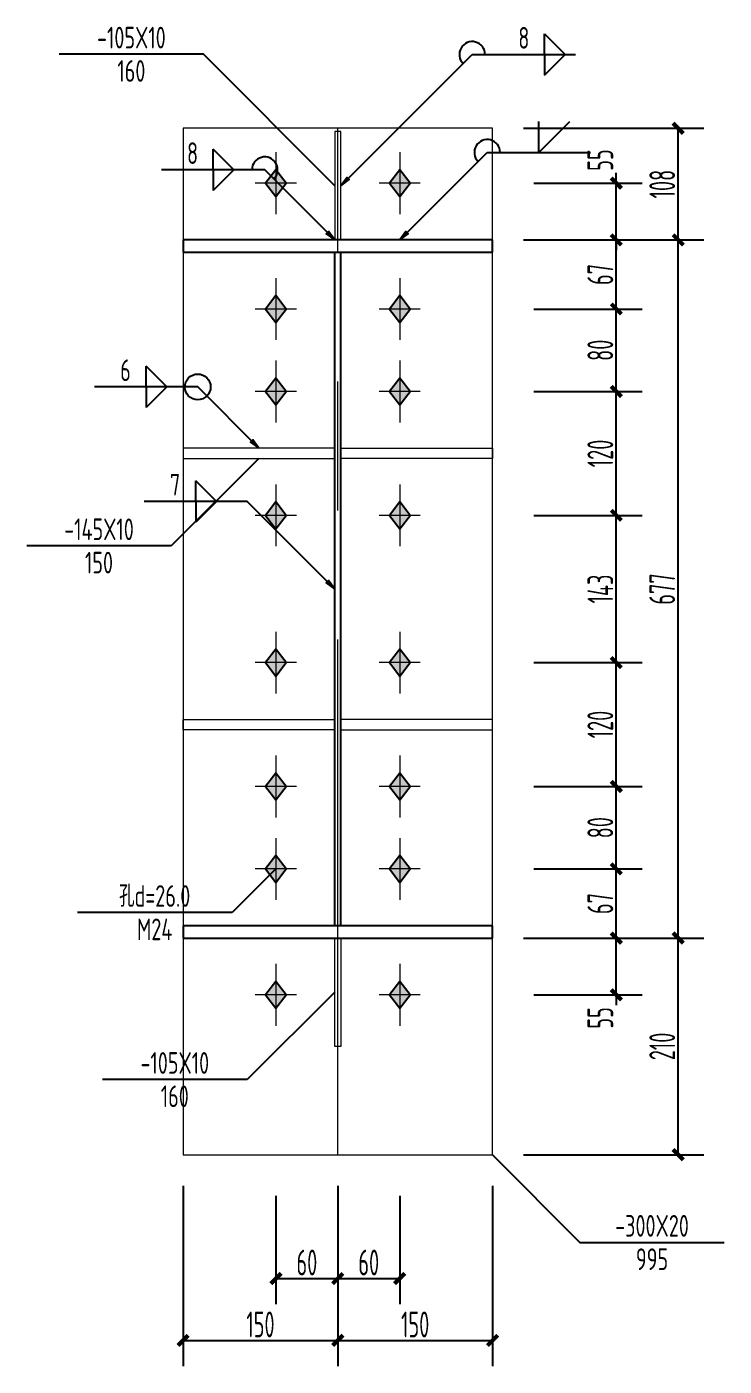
# Model space of a CAD drawing. Extents: x 447413 to 2975780, y -1432727 to 1301644.
# Drawn here: x 2287615 to 2294376, y -1248818 to -1235834 of the extents above; entities that cross this region are included whole.
import ezdxf
from ezdxf.enums import TextEntityAlignment as Align

# ---------------------------------------------------------------- set-up
doc = ezdxf.new("R2010")
doc.units = 0
doc.header["$LTSCALE"] = 1000
doc.header["$MEASUREMENT"] = 0
doc.linetypes.add('线型6', pattern=[8.75, 5, -1.25, 1.25, -1.25])
for name, color, linetype in [('10', 7, 'Continuous'), ('尺寸标注', 253, 'Continuous'), ('焊缝标注', 253, 'Continuous'), ('螺栓孔标注', 253, 'Continuous'), ('钢板标注', 253, 'Continuous')]:
    doc.layers.add(name, color=color, linetype=linetype)
doc.layers.add('20', color=2, linetype='Continuous', lineweight=18)
doc.styles.add('PkpmHz', font='Pkpmeng', dxfattribs={"width": 0.6, "bigfont": 'hztxt'})
doc.dimstyles.new('Pkpm_1.00', dxfattribs={"dimtxt": 250, "dimasz": 100, "dimexe": 250, "dimexo": 0.0625, "dimgap": 30, "dimtad": 1, "dimdec": 0, "dimrnd": 5, "dimzin": 0, "dimdsep": 46, "dimtxsty": 'PkpmHz', "dimblk1": 'ARCHTICK', "dimblk2": 'ARCHTICK', "dimsah": 1, "dimcen": 0.09, "dimadec": 0, "dimazin": 0, "dimtfac": 1, "dimtdec": 0, "dimtmove": 2, "dimatfit": 1, "dimfxl": 0, "dimtolj": 1, "dimtzin": 0, "dimarcsym": 0})

# ---------------------------------------------------------------- blocks, each defined once
blk = doc.blocks.new('_ArchTick')
at = {"color": 0, "linetype": 'ByBlock', "const_width": 0.4}
blk.add_lwpolyline([(-0.5, -0.5), (0.5, 0.5)], dxfattribs=at)
blk = doc.blocks.new('*D851')
at = {"layer": 'Defpoints', "color": 0, "linetype": 'Continuous', "transparency": 16777216}
for p in [(2292130, -1237350), (2293330, -1237350), (2292130, -1237900)]:
    blk.add_point(p, dxfattribs=at)
at = {"layer": '尺寸标注', "color": 0, "linetype": 'Continuous', "lineweight": -2, "transparency": 16777216}
for p, q in [((2292530, -1237350), (2293580, -1237350)), ((2293330, -1237350), (2293330, -1237250)), ((2293330, -1237900), (2293330, -1237350)), ((2292530, -1237900), (2293580, -1237900)), ((2293330, -1237900), (2293330, -1238000))]:
    blk.add_line(p, q, dxfattribs=at)
at = {"layer": '尺寸标注', "color": 0, "linetype": 'Continuous', "lineweight": -2, "transparency": 16777216, "xscale": 100, "yscale": 100, "zscale": 100}
for p, rotation in [((2293330, -1237350), 270), ((2293330, -1237900), 90)]:
    blk.add_blockref('_ArchTick', p, dxfattribs=dict(at, rotation=rotation))
at = {"layer": '尺寸标注', "color": 0, "linetype": 'Continuous', "transparency": 16777216, "insert": (2293175, -1237126), "char_height": 250, "attachment_point": 5, "rotation": 90, "style": 'PkpmHz'}
blk.add_mtext('\\A1;55', dxfattribs=at)
blk = doc.blocks.new('*D852')
at = {"layer": 'Defpoints', "color": 0, "linetype": 'Continuous', "transparency": 16777216}
for p in [(2292130, -1237900), (2293330, -1237900), (2292130, -1238570)]:
    blk.add_point(p, dxfattribs=at)
at = {"layer": '尺寸标注', "color": 0, "linetype": 'Continuous', "lineweight": -2, "transparency": 16777216}
for p, q in [((2292530, -1237900), (2293580, -1237900)), ((2293330, -1238570), (2293330, -1237900)), ((2292530, -1238570), (2293580, -1238570))]:
    blk.add_line(p, q, dxfattribs=at)
at = {"layer": '尺寸标注', "color": 0, "linetype": 'Continuous', "lineweight": -2, "transparency": 16777216, "xscale": 100, "yscale": 100, "zscale": 100}
for p, rotation in [((2293330, -1237900), 90), ((2293330, -1238570), 270)]:
    blk.add_blockref('_ArchTick', p, dxfattribs=dict(at, rotation=rotation))
at = {"layer": '尺寸标注', "color": 0, "linetype": 'Continuous', "transparency": 16777216, "insert": (2293175, -1238235), "char_height": 250, "attachment_point": 5, "rotation": 90, "style": 'PkpmHz'}
blk.add_mtext('\\A1;67', dxfattribs=at)
blk = doc.blocks.new('*D853')
at = {"layer": 'Defpoints', "color": 0, "linetype": 'Continuous', "transparency": 16777216}
for p in [(2292130, -1239370), (2293330, -1239370), (2292130, -1240570)]:
    blk.add_point(p, dxfattribs=at)
at = {"layer": '尺寸标注', "color": 0, "linetype": 'Continuous', "lineweight": -2, "transparency": 16777216}
for p, q in [((2292530, -1239370), (2293580, -1239370)), ((2293330, -1240570), (2293330, -1239370)), ((2292530, -1240570), (2293580, -1240570))]:
    blk.add_line(p, q, dxfattribs=at)
at = {"layer": '尺寸标注', "color": 0, "linetype": 'Continuous', "lineweight": -2, "transparency": 16777216, "xscale": 100, "yscale": 100, "zscale": 100}
for p, rotation in [((2293330, -1239370), 90), ((2293330, -1240570), 270)]:
    blk.add_blockref('_ArchTick', p, dxfattribs=dict(at, rotation=rotation))
at = {"layer": '尺寸标注', "color": 0, "linetype": 'Continuous', "transparency": 16777216, "insert": (2293175, -1239970), "char_height": 250, "attachment_point": 5, "rotation": 90, "style": 'PkpmHz'}
blk.add_mtext('\\A1;120', dxfattribs=at)
blk = doc.blocks.new('*D854')
at = {"layer": 'Defpoints', "color": 0, "linetype": 'Continuous', "transparency": 16777216}
for p in [(2292130, -1238570), (2293330, -1238570), (2292130, -1239370)]:
    blk.add_point(p, dxfattribs=at)
at = {"layer": '尺寸标注', "color": 0, "linetype": 'Continuous', "lineweight": -2, "transparency": 16777216}
for p, q in [((2292530, -1238570), (2293580, -1238570)), ((2293330, -1239370), (2293330, -1238570)), ((2292530, -1239370), (2293580, -1239370))]:
    blk.add_line(p, q, dxfattribs=at)
at = {"layer": '尺寸标注', "color": 0, "linetype": 'Continuous', "lineweight": -2, "transparency": 16777216, "xscale": 100, "yscale": 100, "zscale": 100}
for p, rotation in [((2293330, -1238570), 90), ((2293330, -1239370), 270)]:
    blk.add_blockref('_ArchTick', p, dxfattribs=dict(at, rotation=rotation))
at = {"layer": '尺寸标注', "color": 0, "linetype": 'Continuous', "transparency": 16777216, "insert": (2293175, -1238970), "char_height": 250, "attachment_point": 5, "rotation": 90, "style": 'PkpmHz'}
blk.add_mtext('\\A1;80', dxfattribs=at)
blk = doc.blocks.new('*D855')
at = {"layer": 'Defpoints', "color": 0, "linetype": 'Continuous', "transparency": 16777216}
for p in [(2292130, -1244668), (2293330, -1244668), (2292130, -1245218)]:
    blk.add_point(p, dxfattribs=at)
at = {"layer": '尺寸标注', "color": 0, "linetype": 'Continuous', "lineweight": -2, "transparency": 16777216}
for p, q in [((2293330, -1244668), (2293330, -1244568)), ((2292530, -1244668), (2293580, -1244668)), ((2293330, -1245218), (2293330, -1244668)), ((2292530, -1245218), (2293580, -1245218)), ((2293330, -1245218), (2293330, -1245318))]:
    blk.add_line(p, q, dxfattribs=at)
at = {"layer": '尺寸标注', "color": 0, "linetype": 'Continuous', "lineweight": -2, "transparency": 16777216, "xscale": 100, "yscale": 100, "zscale": 100}
for p, rotation in [((2293330, -1244668), 270), ((2293330, -1245218), 90)]:
    blk.add_blockref('_ArchTick', p, dxfattribs=dict(at, rotation=rotation))
at = {"layer": '尺寸标注', "color": 0, "linetype": 'Continuous', "transparency": 16777216, "insert": (2293175, -1245442), "char_height": 250, "attachment_point": 5, "rotation": 90, "style": 'PkpmHz'}
blk.add_mtext('\\A1;55', dxfattribs=at)
blk = doc.blocks.new('*D856')
at = {"layer": 'Defpoints', "color": 0, "linetype": 'Continuous', "transparency": 16777216}
for p in [(2292130, -1243998), (2293330, -1243998), (2292130, -1244668)]:
    blk.add_point(p, dxfattribs=at)
at = {"layer": '尺寸标注', "color": 0, "linetype": 'Continuous', "lineweight": -2, "transparency": 16777216}
for p, q in [((2292530, -1243998), (2293580, -1243998)), ((2293330, -1244668), (2293330, -1243998)), ((2292530, -1244668), (2293580, -1244668))]:
    blk.add_line(p, q, dxfattribs=at)
at = {"layer": '尺寸标注', "color": 0, "linetype": 'Continuous', "lineweight": -2, "transparency": 16777216, "xscale": 100, "yscale": 100, "zscale": 100}
for p, rotation in [((2293330, -1243998), 90), ((2293330, -1244668), 270)]:
    blk.add_blockref('_ArchTick', p, dxfattribs=dict(at, rotation=rotation))
at = {"layer": '尺寸标注', "color": 0, "linetype": 'Continuous', "transparency": 16777216, "insert": (2293175, -1244333), "char_height": 250, "attachment_point": 5, "rotation": 90, "style": 'PkpmHz'}
blk.add_mtext('\\A1;67', dxfattribs=at)
blk = doc.blocks.new('*D857')
at = {"layer": 'Defpoints', "color": 0, "linetype": 'Continuous', "transparency": 16777216}
for p in [(2292130, -1243198), (2293330, -1243198), (2292130, -1243998)]:
    blk.add_point(p, dxfattribs=at)
at = {"layer": '尺寸标注', "color": 0, "linetype": 'Continuous', "lineweight": -2, "transparency": 16777216}
for p, q in [((2292530, -1243198), (2293580, -1243198)), ((2293330, -1243998), (2293330, -1243198)), ((2292530, -1243998), (2293580, -1243998))]:
    blk.add_line(p, q, dxfattribs=at)
at = {"layer": '尺寸标注', "color": 0, "linetype": 'Continuous', "lineweight": -2, "transparency": 16777216, "xscale": 100, "yscale": 100, "zscale": 100}
for p, rotation in [((2293330, -1243198), 90), ((2293330, -1243998), 270)]:
    blk.add_blockref('_ArchTick', p, dxfattribs=dict(at, rotation=rotation))
at = {"layer": '尺寸标注', "color": 0, "linetype": 'Continuous', "transparency": 16777216, "insert": (2293175, -1243598), "char_height": 250, "attachment_point": 5, "rotation": 90, "style": 'PkpmHz'}
blk.add_mtext('\\A1;80', dxfattribs=at)
blk = doc.blocks.new('*D858')
at = {"layer": 'Defpoints', "color": 0, "linetype": 'Continuous', "transparency": 16777216}
for p in [(2292130, -1241998), (2293330, -1241998), (2292130, -1243198)]:
    blk.add_point(p, dxfattribs=at)
at = {"layer": '尺寸标注', "color": 0, "linetype": 'Continuous', "lineweight": -2, "transparency": 16777216}
for p, q in [((2292530, -1241998), (2293580, -1241998)), ((2293330, -1243198), (2293330, -1241998)), ((2292530, -1243198), (2293580, -1243198))]:
    blk.add_line(p, q, dxfattribs=at)
at = {"layer": '尺寸标注', "color": 0, "linetype": 'Continuous', "lineweight": -2, "transparency": 16777216, "xscale": 100, "yscale": 100, "zscale": 100}
for p, rotation in [((2293330, -1241998), 90), ((2293330, -1243198), 270)]:
    blk.add_blockref('_ArchTick', p, dxfattribs=dict(at, rotation=rotation))
at = {"layer": '尺寸标注', "color": 0, "linetype": 'Continuous', "transparency": 16777216, "insert": (2293175, -1242598), "char_height": 250, "attachment_point": 5, "rotation": 90, "style": 'PkpmHz'}
blk.add_mtext('\\A1;120', dxfattribs=at)
blk = doc.blocks.new('*D859')
at = {"layer": 'Defpoints', "color": 0, "linetype": 'Continuous', "transparency": 16777216}
for p in [(2292130, -1240570), (2293330, -1240570), (2292130, -1241998)]:
    blk.add_point(p, dxfattribs=at)
at = {"layer": '尺寸标注', "color": 0, "linetype": 'Continuous', "lineweight": -2, "transparency": 16777216}
for p, q in [((2292530, -1240570), (2293580, -1240570)), ((2293330, -1241998), (2293330, -1240570)), ((2292530, -1241998), (2293580, -1241998))]:
    blk.add_line(p, q, dxfattribs=at)
at = {"layer": '尺寸标注', "color": 0, "linetype": 'Continuous', "lineweight": -2, "transparency": 16777216, "xscale": 100, "yscale": 100, "zscale": 100}
for p, rotation in [((2293330, -1240570), 90), ((2293330, -1241998), 270)]:
    blk.add_blockref('_ArchTick', p, dxfattribs=dict(at, rotation=rotation))
at = {"layer": '尺寸标注', "color": 0, "linetype": 'Continuous', "transparency": 16777216, "insert": (2293175, -1241284), "char_height": 250, "attachment_point": 5, "rotation": 90, "style": 'PkpmHz'}
blk.add_mtext('\\A1;143', dxfattribs=at)
blk = doc.blocks.new('*D860')
at = {"layer": 'Defpoints', "color": 0, "linetype": 'Continuous', "transparency": 16777216}
for p in [(2290030, -1246768), (2290630, -1246768), (2290630, -1247968)]:
    blk.add_point(p, dxfattribs=at)
at = {"layer": '尺寸标注', "color": 0, "linetype": 'Continuous', "lineweight": -2, "transparency": 16777216}
for p, q in [((2290030, -1247168), (2290030, -1248218)), ((2290630, -1247168), (2290630, -1248218)), ((2290030, -1247968), (2290630, -1247968))]:
    blk.add_line(p, q, dxfattribs=at)
at = {"layer": '尺寸标注', "color": 0, "linetype": 'Continuous', "lineweight": -2, "transparency": 16777216, "xscale": 100, "yscale": 100, "zscale": 100, "rotation": 180}
blk.add_blockref('_ArchTick', (2290030, -1247968), dxfattribs=at)
at = {"layer": '尺寸标注', "color": 0, "linetype": 'Continuous', "lineweight": -2, "transparency": 16777216, "xscale": 100, "yscale": 100, "zscale": 100}
blk.add_blockref('_ArchTick', (2290630, -1247968), dxfattribs=at)
at = {"layer": '尺寸标注', "color": 0, "linetype": 'Continuous', "transparency": 16777216, "insert": (2290330, -1247813), "char_height": 250, "attachment_point": 5, "style": 'PkpmHz'}
blk.add_mtext('\\A1;60', dxfattribs=at)
blk = doc.blocks.new('*D861')
at = {"layer": 'Defpoints', "color": 0, "linetype": 'Continuous', "transparency": 16777216}
for p in [(2290630, -1246768), (2291230, -1246768), (2291230, -1247968)]:
    blk.add_point(p, dxfattribs=at)
at = {"layer": '尺寸标注', "color": 0, "linetype": 'Continuous', "lineweight": -2, "transparency": 16777216}
for p, q in [((2290630, -1247168), (2290630, -1248218)), ((2291230, -1247168), (2291230, -1248218)), ((2290630, -1247968), (2291230, -1247968))]:
    blk.add_line(p, q, dxfattribs=at)
at = {"layer": '尺寸标注', "color": 0, "linetype": 'Continuous', "lineweight": -2, "transparency": 16777216, "xscale": 100, "yscale": 100, "zscale": 100, "rotation": 180}
blk.add_blockref('_ArchTick', (2290630, -1247968), dxfattribs=at)
at = {"layer": '尺寸标注', "color": 0, "linetype": 'Continuous', "lineweight": -2, "transparency": 16777216, "xscale": 100, "yscale": 100, "zscale": 100}
blk.add_blockref('_ArchTick', (2291230, -1247968), dxfattribs=at)
at = {"layer": '尺寸标注', "color": 0, "linetype": 'Continuous', "transparency": 16777216, "insert": (2290930, -1247813), "char_height": 250, "attachment_point": 5, "style": 'PkpmHz'}
blk.add_mtext('\\A1;60', dxfattribs=at)
blk = doc.blocks.new('*D862')
at = {"layer": 'Defpoints', "color": 0, "linetype": 'Continuous', "transparency": 16777216}
for p in [(2289130, -1246768), (2290630, -1246768), (2290630, -1248568)]:
    blk.add_point(p, dxfattribs=at)
at = {"layer": '尺寸标注', "color": 0, "linetype": 'Continuous', "lineweight": -2, "transparency": 16777216}
for p, q in [((2289130, -1247068), (2289130, -1248818)), ((2290630, -1247068), (2290630, -1248818)), ((2289130, -1248568), (2290630, -1248568))]:
    blk.add_line(p, q, dxfattribs=at)
at = {"layer": '尺寸标注', "color": 0, "linetype": 'Continuous', "lineweight": -2, "transparency": 16777216, "xscale": 100, "yscale": 100, "zscale": 100, "rotation": 180}
blk.add_blockref('_ArchTick', (2289130, -1248568), dxfattribs=at)
at = {"layer": '尺寸标注', "color": 0, "linetype": 'Continuous', "lineweight": -2, "transparency": 16777216, "xscale": 100, "yscale": 100, "zscale": 100}
blk.add_blockref('_ArchTick', (2290630, -1248568), dxfattribs=at)
at = {"layer": '尺寸标注', "color": 0, "linetype": 'Continuous', "transparency": 16777216, "insert": (2289880, -1248413), "char_height": 250, "attachment_point": 5, "style": 'PkpmHz'}
blk.add_mtext('\\A1;150', dxfattribs=at)
blk = doc.blocks.new('*D863')
at = {"layer": 'Defpoints', "color": 0, "linetype": 'Continuous', "transparency": 16777216}
for p in [(2290630, -1246768), (2292130, -1246768), (2292130, -1248568)]:
    blk.add_point(p, dxfattribs=at)
at = {"layer": '尺寸标注', "color": 0, "linetype": 'Continuous', "lineweight": -2, "transparency": 16777216}
for p, q in [((2290630, -1247068), (2290630, -1248818)), ((2292130, -1247068), (2292130, -1248818)), ((2290630, -1248568), (2292130, -1248568))]:
    blk.add_line(p, q, dxfattribs=at)
at = {"layer": '尺寸标注', "color": 0, "linetype": 'Continuous', "lineweight": -2, "transparency": 16777216, "xscale": 100, "yscale": 100, "zscale": 100, "rotation": 180}
blk.add_blockref('_ArchTick', (2290630, -1248568), dxfattribs=at)
at = {"layer": '尺寸标注', "color": 0, "linetype": 'Continuous', "lineweight": -2, "transparency": 16777216, "xscale": 100, "yscale": 100, "zscale": 100}
blk.add_blockref('_ArchTick', (2292130, -1248568), dxfattribs=at)
at = {"layer": '尺寸标注', "color": 0, "linetype": 'Continuous', "transparency": 16777216, "insert": (2291380, -1248413), "char_height": 250, "attachment_point": 5, "style": 'PkpmHz'}
blk.add_mtext('\\A1;150', dxfattribs=at)
blk = doc.blocks.new('*D864')
at = {"layer": 'Defpoints', "color": 0, "linetype": 'Continuous', "transparency": 16777216}
for p in [(2292130, -1244668), (2293930, -1244668), (2292130, -1246768)]:
    blk.add_point(p, dxfattribs=at)
at = {"layer": '尺寸标注', "color": 0, "linetype": 'Continuous', "lineweight": -2, "transparency": 16777216}
for p, q in [((2292430, -1244668), (2294180, -1244668)), ((2293930, -1246768), (2293930, -1244668)), ((2292430, -1246768), (2294180, -1246768))]:
    blk.add_line(p, q, dxfattribs=at)
at = {"layer": '尺寸标注', "color": 0, "linetype": 'Continuous', "lineweight": -2, "transparency": 16777216, "xscale": 100, "yscale": 100, "zscale": 100}
for p, rotation in [((2293930, -1244668), 90), ((2293930, -1246768), 270)]:
    blk.add_blockref('_ArchTick', p, dxfattribs=dict(at, rotation=rotation))
at = {"layer": '尺寸标注', "color": 0, "linetype": 'Continuous', "transparency": 16777216, "insert": (2293775, -1245718), "char_height": 250, "attachment_point": 5, "rotation": 90, "style": 'PkpmHz'}
blk.add_mtext('\\A1;210', dxfattribs=at)
blk = doc.blocks.new('*D865')
at = {"layer": 'Defpoints', "color": 0, "linetype": 'Continuous', "transparency": 16777216}
for p in [(2292130, -1237900), (2293930, -1237900), (2292130, -1244668)]:
    blk.add_point(p, dxfattribs=at)
at = {"layer": '尺寸标注', "color": 0, "linetype": 'Continuous', "lineweight": -2, "transparency": 16777216}
for p, q in [((2292430, -1237900), (2294180, -1237900)), ((2293930, -1244668), (2293930, -1237900)), ((2292430, -1244668), (2294180, -1244668))]:
    blk.add_line(p, q, dxfattribs=at)
at = {"layer": '尺寸标注', "color": 0, "linetype": 'Continuous', "lineweight": -2, "transparency": 16777216, "xscale": 100, "yscale": 100, "zscale": 100}
for p, rotation in [((2293930, -1237900), 90), ((2293930, -1244668), 270)]:
    blk.add_blockref('_ArchTick', p, dxfattribs=dict(at, rotation=rotation))
at = {"layer": '尺寸标注', "color": 0, "linetype": 'Continuous', "transparency": 16777216, "insert": (2293775, -1241284), "char_height": 250, "attachment_point": 5, "rotation": 90, "style": 'PkpmHz'}
blk.add_mtext('\\A1;677', dxfattribs=at)
blk = doc.blocks.new('*D866')
at = {"layer": 'Defpoints', "color": 0, "linetype": 'Continuous', "transparency": 16777216}
for p in [(2292130, -1236818), (2293930, -1236818), (2292130, -1237900)]:
    blk.add_point(p, dxfattribs=at)
at = {"layer": '尺寸标注', "color": 0, "linetype": 'Continuous', "lineweight": -2, "transparency": 16777216}
for p, q in [((2292430, -1236818), (2294180, -1236818)), ((2293930, -1237900), (2293930, -1236818)), ((2292430, -1237900), (2294180, -1237900))]:
    blk.add_line(p, q, dxfattribs=at)
at = {"layer": '尺寸标注', "color": 0, "linetype": 'Continuous', "lineweight": -2, "transparency": 16777216, "xscale": 100, "yscale": 100, "zscale": 100}
for p, rotation in [((2293930, -1236818), 90), ((2293930, -1237900), 270)]:
    blk.add_blockref('_ArchTick', p, dxfattribs=dict(at, rotation=rotation))
at = {"layer": '尺寸标注', "color": 0, "linetype": 'Continuous', "transparency": 16777216, "insert": (2293775, -1237359), "char_height": 250, "attachment_point": 5, "rotation": 90, "style": 'PkpmHz'}
blk.add_mtext('\\A1;108', dxfattribs=at)

msp = doc.modelspace()

# ---------------------------------------------------------------- hatches: boundary and pattern name
at = {"layer": '10'}
for points in [[(2290029.9, -1237220), (2289929.9, -1237350), (2290029.9, -1237480), (2290129.9, -1237350)], [(2291229.9, -1237220), (2291129.9, -1237350), (2291229.9, -1237480), (2291329.9, -1237350)], [(2290029.9, -1238440), (2289929.9, -1238570), (2290029.9, -1238700), (2290129.9, -1238570)], [(2291229.9, -1238440), (2291129.9, -1238570), (2291229.9, -1238700), (2291329.9, -1238570)], [(2290029.9, -1239240), (2289929.9, -1239370), (2290029.9, -1239500), (2290129.9, -1239370)], [(2291229.9, -1239240), (2291129.9, -1239370), (2291229.9, -1239500), (2291329.9, -1239370)], [(2290029.9, -1240440), (2289929.9, -1240570), (2290029.9, -1240700), (2290129.9, -1240570)], [(2291229.9, -1240440), (2291129.9, -1240570), (2291229.9, -1240700), (2291329.9, -1240570)], [(2290029.9, -1241868), (2289929.9, -1241998), (2290029.9, -1242128), (2290129.9, -1241998)], [(2291229.9, -1241868), (2291129.9, -1241998), (2291229.9, -1242128), (2291329.9, -1241998)], [(2290029.9, -1243068), (2289929.9, -1243198), (2290029.9, -1243328), (2290129.9, -1243198)], [(2291229.9, -1243068), (2291129.9, -1243198), (2291229.9, -1243328), (2291329.9, -1243198)], [(2290029.9, -1243868), (2289929.9, -1243998), (2290029.9, -1244128), (2290129.9, -1243998)], [(2291229.9, -1243868), (2291129.9, -1243998), (2291229.9, -1244128), (2291329.9, -1243998)], [(2290029.9, -1245088), (2289929.9, -1245218), (2290029.9, -1245348), (2290129.9, -1245218)], [(2291229.9, -1245088), (2291129.9, -1245218), (2291229.9, -1245348), (2291329.9, -1245218)]]:
    msp.add_hatch(color=1, dxfattribs=at).paths.add_polyline_path(points)
at = {"layer": '焊缝标注'}
for points in [[(2290659.9, -1237375), (2290741.3, -1237314.9), (2290720.1, -1237293.7)], [(2290599.9, -1237900), (2290539.9, -1237818.6), (2290518.7, -1237839.8)], [(2291229.9, -1237900), (2291311.3, -1237839.9), (2291290.1, -1237818.7)], [(2289864.9, -1239920), (2289804.9, -1239838.6), (2289783.7, -1239859.8)], [(2290599.9, -1241284), (2290539.9, -1241202.6), (2290518.7, -1241223.8)]]:
    msp.add_hatch(color=256, dxfattribs=at).paths.add_polyline_path(points)

# ---------------------------------------------------------------- linework, layer by layer
at = {"layer": '10', "linetype": '线型6', "lineweight": 18}
msp.add_line((2290629.9, -1246773), (2290629.9, -1236813), dxfattribs=at)
at = {"layer": '10', "color": 9, "lineweight": 18}
for p, q in [((2290029.9, -1237050), (2290029.9, -1237650)), ((2291229.9, -1237050), (2291229.9, -1237650)), ((2290229.9, -1237350), (2289829.9, -1237350)), ((2291429.9, -1237350), (2291029.9, -1237350)), ((2290029.9, -1238270), (2290029.9, -1238870)), ((2291229.9, -1238270), (2291229.9, -1238870)), ((2290229.9, -1238570), (2289829.9, -1238570)), ((2291429.9, -1238570), (2291029.9, -1238570)), ((2290029.9, -1239070), (2290029.9, -1239670)), ((2291229.9, -1239070), (2291229.9, -1239670)), ((2290229.9, -1239370), (2289829.9, -1239370)), ((2291429.9, -1239370), (2291029.9, -1239370)), ((2290029.9, -1240270), (2290029.9, -1240870)), ((2291229.9, -1240270), (2291229.9, -1240870)), ((2290229.9, -1240570), (2289829.9, -1240570)), ((2291429.9, -1240570), (2291029.9, -1240570)), ((2290029.9, -1241698), (2290029.9, -1242298)), ((2291229.9, -1241698), (2291229.9, -1242298)), ((2290229.9, -1241998), (2289829.9, -1241998)), ((2291429.9, -1241998), (2291029.9, -1241998)), ((2290029.9, -1242898), (2290029.9, -1243498)), ((2291229.9, -1242898), (2291229.9, -1243498)), ((2290229.9, -1243198), (2289829.9, -1243198)), ((2291429.9, -1243198), (2291029.9, -1243198)), ((2290029.9, -1243698), (2290029.9, -1244298)), ((2291229.9, -1243698), (2291229.9, -1244298)), ((2290229.9, -1243998), (2289829.9, -1243998)), ((2291429.9, -1243998), (2291029.9, -1243998)), ((2290029.9, -1244918), (2290029.9, -1245518)), ((2291229.9, -1244918), (2291229.9, -1245518)), ((2290229.9, -1245218), (2289829.9, -1245218)), ((2291429.9, -1245218), (2291029.9, -1245218))]:
    msp.add_line(p, q, dxfattribs=at)
at = {"layer": '10', "color": 3}
for p, q in [((2292129.9, -1237900), (2289129.9, -1237900)), ((2289129.9, -1237900), (2289129.9, -1238020)), ((2289129.9, -1238020), (2292129.9, -1238020)), ((2290599.9, -1244548), (2290599.9, -1238020)), ((2290659.9, -1244548), (2290659.9, -1238020)), ((2292129.9, -1238020), (2292129.9, -1237900)), ((2292129.9, -1244548), (2289129.9, -1244548)), ((2289129.9, -1244548), (2289129.9, -1244668)), ((2292129.9, -1244668), (2292129.9, -1244548)), ((2289129.9, -1244668), (2292129.9, -1244668))]:
    msp.add_line(p, q, dxfattribs=at)
at = {"layer": '10', "color": 1, "linetype": 'Continuous'}
for points in [[(2290029.9, -1237220), (2289929.9, -1237350), (2290029.9, -1237480), (2290129.9, -1237350)], [(2291229.9, -1237220), (2291129.9, -1237350), (2291229.9, -1237480), (2291329.9, -1237350)], [(2290029.9, -1238440), (2289929.9, -1238570), (2290029.9, -1238700), (2290129.9, -1238570)], [(2291229.9, -1238440), (2291129.9, -1238570), (2291229.9, -1238700), (2291329.9, -1238570)], [(2290029.9, -1239240), (2289929.9, -1239370), (2290029.9, -1239500), (2290129.9, -1239370)], [(2291229.9, -1239240), (2291129.9, -1239370), (2291229.9, -1239500), (2291329.9, -1239370)], [(2290029.9, -1240440), (2289929.9, -1240570), (2290029.9, -1240700), (2290129.9, -1240570)], [(2291229.9, -1240440), (2291129.9, -1240570), (2291229.9, -1240700), (2291329.9, -1240570)], [(2290029.9, -1241868), (2289929.9, -1241998), (2290029.9, -1242128), (2290129.9, -1241998)], [(2291229.9, -1241868), (2291129.9, -1241998), (2291229.9, -1242128), (2291329.9, -1241998)], [(2290029.9, -1243068), (2289929.9, -1243198), (2290029.9, -1243328), (2290129.9, -1243198)], [(2291229.9, -1243068), (2291129.9, -1243198), (2291229.9, -1243328), (2291329.9, -1243198)], [(2290029.9, -1243868), (2289929.9, -1243998), (2290029.9, -1244128), (2290129.9, -1243998)], [(2291229.9, -1243868), (2291129.9, -1243998), (2291229.9, -1244128), (2291329.9, -1243998)], [(2290029.9, -1245088), (2289929.9, -1245218), (2290029.9, -1245348), (2290129.9, -1245218)], [(2291229.9, -1245088), (2291129.9, -1245218), (2291229.9, -1245348), (2291329.9, -1245218)]]:
    msp.add_lwpolyline(points, close=True, dxfattribs=at)
at = {"layer": '20'}
for p, q in [((2292129.9, -1236818), (2289129.9, -1236818)), ((2289129.9, -1236818), (2289129.9, -1246768)), ((2290659.9, -1236850), (2290599.9, -1236850)), ((2290599.9, -1236850), (2290599.9, -1237900)), ((2290659.9, -1237900), (2290659.9, -1236850)), ((2292129.9, -1246768), (2292129.9, -1236818)), ((2290599.9, -1237900), (2290659.9, -1237900)), ((2290599.9, -1239920), (2289129.9, -1239920)), ((2289129.9, -1239920), (2289129.9, -1240020)), ((2290599.9, -1240020), (2290599.9, -1239920)), ((2290659.9, -1239920), (2292129.9, -1239920)), ((2290659.9, -1240020), (2290659.9, -1239920)), ((2292129.9, -1239920), (2292129.9, -1240020)), ((2289129.9, -1240020), (2290599.9, -1240020)), ((2292129.9, -1240020), (2290659.9, -1240020)), ((2289129.9, -1242648), (2289129.9, -1242548)), ((2289129.9, -1242548), (2290599.9, -1242548)), ((2290599.9, -1242548), (2290599.9, -1242648)), ((2292129.9, -1242548), (2290659.9, -1242548)), ((2290659.9, -1242548), (2290659.9, -1242648)), ((2292129.9, -1242648), (2292129.9, -1242548)), ((2290599.9, -1242648), (2289129.9, -1242648)), ((2290659.9, -1242648), (2292129.9, -1242648)), ((2290599.9, -1244668), (2290659.9, -1244668)), ((2290599.9, -1245718), (2290599.9, -1244668)), ((2290659.9, -1244668), (2290659.9, -1245718)), ((2290659.9, -1245718), (2290599.9, -1245718)), ((2289129.9, -1246768), (2292129.9, -1246768))]:
    msp.add_line(p, q, dxfattribs=at)
at = {"layer": '焊缝标注'}
for p, q in [((2292633.2, -1235902.7), (2292833.2, -1236102.7)), ((2292633.2, -1236102.7), (2292633.2, -1235902.7)), ((2290659.9, -1237375), (2291933.2, -1236102.7)), ((2291933.2, -1236102.7), (2292933.2, -1236102.7)), ((2292633.2, -1236302.7), (2292833.2, -1236102.7)), ((2292633.2, -1236102.7), (2292633.2, -1236302.7)), ((2292578.8, -1237051.8), (2292578.8, -1236751.8)), ((2292578.8, -1237051.8), (2292878.8, -1236751.8)), ((2289621.9, -1237220.3), (2289421.9, -1237020.3)), ((2289421.9, -1237220.3), (2289421.9, -1237020.3)), ((2291229.9, -1237900), (2292078.8, -1237051.8)), ((2292078.8, -1237051.8), (2293078.8, -1237051.8)), ((2289921.9, -1237220.3), (2288921.9, -1237220.3)), ((2289621.9, -1237220.3), (2289421.9, -1237420.3)), ((2289421.9, -1237220.3), (2289421.9, -1237420.3)), ((2290599.9, -1237900), (2289921.9, -1237220.3)), ((2288971.7, -1239325.3), (2288771.7, -1239125.3)), ((2288771.7, -1239325.3), (2288771.7, -1239125.3)), ((2289271.7, -1239325.3), (2288271.7, -1239325.3)), ((2288971.7, -1239325.3), (2288771.7, -1239525.3)), ((2288771.7, -1239325.3), (2288771.7, -1239525.3)), ((2289864.9, -1239920), (2289271.7, -1239325.3)), ((2289452.4, -1240434.5), (2289252.4, -1240234.5)), ((2289252.4, -1240434.5), (2289252.4, -1240234.5)), ((2289752.4, -1240434.5), (2288752.4, -1240434.5)), ((2289452.4, -1240434.5), (2289252.4, -1240634.5)), ((2289252.4, -1240434.5), (2289252.4, -1240634.5)), ((2290599.9, -1241284), (2289752.4, -1240434.5))]:
    msp.add_line(p, q, dxfattribs=at)
at = {"layer": '焊缝标注', "linetype": 'Continuous'}
for points in [[(2290659.9, -1237375), (2290741.3, -1237314.9), (2290720.1, -1237293.7)], [(2290599.9, -1237900), (2290539.9, -1237818.6), (2290518.7, -1237839.8)], [(2291229.9, -1237900), (2291311.3, -1237839.9), (2291290.1, -1237818.7)], [(2289864.9, -1239920), (2289804.9, -1239838.6), (2289783.7, -1239859.8)], [(2290599.9, -1241284), (2290539.9, -1241202.6), (2290518.7, -1241223.8)]]:
    msp.add_lwpolyline(points, close=True, dxfattribs=at)
at = {"layer": '焊缝标注'}
msp.add_circle((2289271.7, -1239325.3), 125, dxfattribs=at)
for centre, start, end in [((2291933.2, -1236102.7), 0, 224.97719), ((2292078.8, -1237051.8), 0, 224.9772), ((2289921.9, -1237220.3), 314.93158, 180)]:
    msp.add_arc(centre, 125, start, end, dxfattribs=at)
at = {"layer": '螺栓孔标注'}
for p, q in [((2290029.9, -1243998), (2289604.8, -1244421.5)), ((2289604.8, -1244421.5), (2288104.8, -1244421.5))]:
    msp.add_line(p, q, dxfattribs=at)
at = {"layer": '螺栓孔标注', "const_width": 0.1}
msp.add_lwpolyline([(2290030, -1243998, 1), (2290029.9, -1243998, 1)], format="xyb", close=True, dxfattribs=at)
at = {"layer": '钢板标注'}
for p, q in [((2289328.7, -1236100.6), (2287928.7, -1236100.6)), ((2290599.9, -1237375), (2289328.7, -1236100.6)), ((2289864.9, -1240020), (2289014.7, -1240866.8)), ((2289014.7, -1240866.8), (2287614.7, -1240866.8)), ((2290599.9, -1245193), (2289749.7, -1246039.9)), ((2289749.7, -1246039.9), (2288349.7, -1246039.9)), ((2292129.9, -1246768), (2292976.1, -1247618.9)), ((2292976.1, -1247618.9), (2294376.1, -1247618.9))]:
    msp.add_line(p, q, dxfattribs=at)
at = {"layer": '钢板标注', "const_width": 0.1}
for points in [[(2290600, -1237375, 1), (2290599.9, -1237375, 1)], [(2289865, -1240020, 1), (2289864.9, -1240020, 1)], [(2290600, -1245193, 1), (2290599.9, -1245193, 1)], [(2292130, -1246768, 1), (2292129.9, -1246768, 1)]]:
    msp.add_lwpolyline(points, format="xyb", close=True, dxfattribs=at)

# ---------------------------------------------------------------- texts
at = {"layer": '焊缝标注', "style": 'PkpmHz', "width": 0.71}
for s, p in [('8', (2292433.2, -1236046.1)), ('8', (2289221.9, -1237163.7)), ('6', (2288571.7, -1239268.7)), ('7', (2289052.4, -1240377.8))]:
    msp.add_text(s, height=210, dxfattribs=at).set_placement(p, align=Align.CENTER)
at = {"layer": '螺栓孔标注', "style": 'PkpmHz', "width": 0.71}
msp.add_text('孔d=26.0', height=210, dxfattribs=at).set_placement((2288854.8, -1244364.9), align=Align.CENTER)
msp.add_text('M24', height=210, dxfattribs=at).set_placement((2288854.8, -1244478.1), align=Align.TOP_CENTER)
at = {"layer": '钢板标注', "style": 'PkpmHz', "width": 0.71}
for s, p in [('-105X10', (2288628.7, -1236044)), ('-145X10', (2288314.7, -1240810.2)), ('-105X10', (2289049.7, -1245983.3)), ('-300X20', (2293676.1, -1247562.3))]:
    msp.add_text(s, height=210, dxfattribs=at).set_placement(p, align=Align.CENTER)
for s, p in [('160', (2288628.7, -1236157.3)), ('150', (2288314.7, -1240923.4)), ('160', (2289049.7, -1246096.5)), ('995', (2293676.1, -1247675.6))]:
    msp.add_text(s, height=210, dxfattribs=at).set_placement(p, align=Align.TOP_CENTER)

# ---------------------------------------------------------------- dimensions: what is measured, and where the dimension line sits
at = {"layer": '尺寸标注', "linetype": 'Continuous'}
for base, p1, p2, text, override, picture, middle in [((2293929.9, -1236818), (2292129.9, -1237900), (2292129.9, -1236818), '108', {"dimexo": 300, "dimtih": 0, "dimtoh": 0}, '*D866', (2293774.9, -1237359)), ((2293329.9, -1237900), (2292129.9, -1238570), (2292129.9, -1237900), '67', {"dimexo": 400, "dimtih": 0, "dimtoh": 0}, '*D852', (2293174.9, -1238235)), ((2293929.9, -1237900), (2292129.9, -1244668), (2292129.9, -1237900), '677', {"dimexo": 300, "dimtih": 0, "dimtoh": 0}, '*D865', (2293774.9, -1241284)), ((2293329.9, -1238570), (2292129.9, -1239370), (2292129.9, -1238570), '80', {"dimexo": 400, "dimtih": 0, "dimtoh": 0}, '*D854', (2293174.9, -1238970)), ((2293329.9, -1239370), (2292129.9, -1240570), (2292129.9, -1239370), '120', {"dimexo": 400, "dimtih": 0, "dimtoh": 0}, '*D853', (2293174.9, -1239970)), ((2293329.9, -1240570), (2292129.9, -1241998), (2292129.9, -1240570), '143', {"dimexo": 400, "dimtih": 0, "dimtoh": 0}, '*D859', (2293174.9, -1241284)), ((2293329.9, -1241998), (2292129.9, -1243198), (2292129.9, -1241998), '120', {"dimexo": 400, "dimtih": 0, "dimtoh": 0}, '*D858', (2293174.9, -1242598)), ((2293329.9, -1243198), (2292129.9, -1243998), (2292129.9, -1243198), '80', {"dimexo": 400, "dimtih": 0, "dimtoh": 0}, '*D857', (2293174.9, -1243598)), ((2293329.9, -1243998), (2292129.9, -1244668), (2292129.9, -1243998), '67', {"dimexo": 400, "dimtih": 0, "dimtoh": 0}, '*D856', (2293174.9, -1244333)), ((2293929.9, -1244668), (2292129.9, -1246768), (2292129.9, -1244668), '210', {"dimexo": 300, "dimtih": 0, "dimtoh": 0}, '*D864', (2293774.9, -1245718))]:
    dim = msp.add_linear_dim(base=base, p1=p1, p2=p2, angle=90, text=text, dimstyle='Pkpm_1.00', override=override, dxfattribs=at)
    dim.commit()
    dim.dimension.update_dxf_attribs({"geometry": picture, "text_midpoint": middle})
for base, p1, p2, picture, middle in [((2293329.9, -1237350), (2292129.9, -1237900), (2292129.9, -1237350), '*D851', (2293174.7, -1237126.3)), ((2293329.9, -1244668), (2292129.9, -1245218), (2292129.9, -1244668), '*D855', (2293174.7, -1245441.7))]:
    dim = msp.add_linear_dim(base=base, p1=p1, p2=p2, angle=90, text='55', dimstyle='Pkpm_1.00', override={"dimexo": 400, "dimtih": 0, "dimtoh": 0}, dxfattribs=at)
    dim.commit()
    dim.dimension.update_dxf_attribs({"geometry": picture, "text_midpoint": middle, "dimtype": 128})
for base, p1, p2, text, override, picture, middle in [((2290629.9, -1248568), (2289129.9, -1246768), (2290629.9, -1246768), '150', {"dimexo": 300, "dimtih": 0, "dimtoh": 0}, '*D862', (2289879.9, -1248413)), ((2290629.9, -1247968), (2290029.9, -1246768), (2290629.9, -1246768), '60', {"dimexo": 400, "dimtih": 0, "dimtoh": 0}, '*D860', (2290329.9, -1247813)), ((2291229.9, -1247968), (2290629.9, -1246768), (2291229.9, -1246768), '60', {"dimexo": 400, "dimtih": 0, "dimtoh": 0}, '*D861', (2290929.9, -1247813)), ((2292129.9, -1248568), (2290629.9, -1246768), (2292129.9, -1246768), '150', {"dimexo": 300, "dimtih": 0, "dimtoh": 0}, '*D863', (2291379.9, -1248413))]:
    dim = msp.add_linear_dim(base=base, p1=p1, p2=p2, text=text, dimstyle='Pkpm_1.00', override=override, dxfattribs=at)
    dim.commit()
    dim.dimension.update_dxf_attribs({"geometry": picture, "text_midpoint": middle})

doc.saveas('drawing.dxf')
